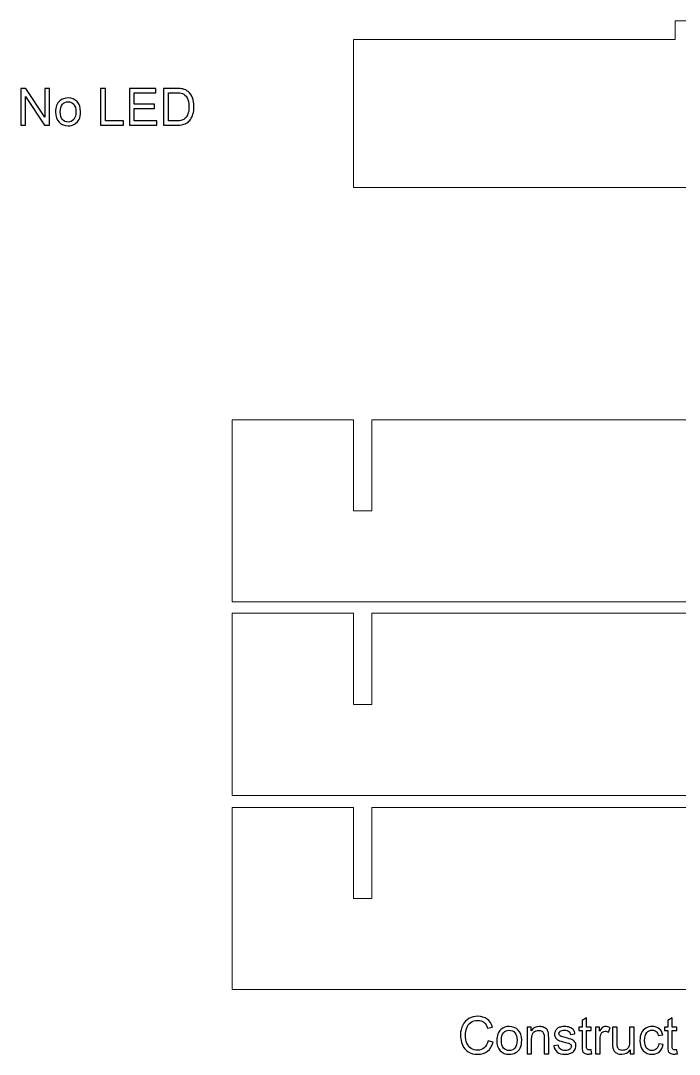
# Model space of a CAD drawing. Header units: centimetres. Extents: x -35.9 to 8.1, y -18.2 to 39.6.
# Drawn here: x -34.99 to -24.14, y -18.03 to -1 of the extents above; entities that cross this region are included whole.
import ezdxf

# ---------------------------------------------------------------- set-up
doc = ezdxf.new("R2010")
doc.units = ezdxf.units.CM
doc.header["$MEASUREMENT"] = 0
doc.layers.add('Layer 1', color=7, linetype='Continuous')

msp = doc.modelspace()

# ---------------------------------------------------------------- linework, layer by layer
at = {"layer": 'Layer 1', "lineweight": 20}
for points, knots in [([(6.09367, -1.30919), (6.09367, -1.30919), (6.09367, -3.74634), (6.09367, -3.74634), (6.09367, -3.74634), (3.99367, -3.74634), (1.89368, -3.74634), (-0.20632, -3.74634), (-0.20632, -3.74634), (-0.20632, -3.74634), (-0.20632, -4.14634), (-0.20632, -4.14634), (-0.20632, -4.14634), (-0.20632, -4.14634), (-3.20632, -4.14634), (-3.20632, -4.14634), (-3.20632, -4.14634), (-3.20632, -4.14634), (-3.20632, -3.74634), (-3.20632, -3.74634), (-3.20632, -3.74634), (-5.53965, -3.74634), (-7.87298, -3.74634), (-10.20631, -3.74634), (-10.20631, -3.74634), (-10.20631, -3.74634), (-10.20631, -4.14634), (-10.20631, -4.14634), (-10.20631, -4.14634), (-10.20631, -4.14634), (-13.20632, -4.14634), (-13.20632, -4.14634), (-13.20632, -4.14634), (-13.20632, -4.14634), (-13.20632, -3.74634), (-13.20632, -3.74634), (-13.20632, -3.74634), (-15.53965, -3.74634), (-17.87299, -3.74634), (-20.20632, -3.74634), (-20.20632, -3.74634), (-20.20632, -3.74634), (-20.20632, -4.14634), (-20.20632, -4.14634), (-20.20632, -4.14634), (-20.20632, -4.14634), (-23.20632, -4.14634), (-23.20632, -4.14634), (-23.20632, -4.14634), (-23.20632, -4.14634), (-23.20632, -3.74634), (-23.20632, -3.74634), (-23.20632, -3.74634), (-25.30632, -3.74634), (-27.40633, -3.74634), (-29.50633, -3.74634), (-29.50633, -3.74634), (-29.50633, -3.74634), (-29.50633, -1.30919), (-29.50633, -1.30919), (-29.50633, -1.30919), (-29.50633, -1.30919), (-24.20633, -1.30919), (-24.20633, -1.30919), (-24.20633, -1.30919), (-24.20633, -1.10214), (-24.20633, -1.20567), (-24.20633, -0.99862), (-24.20633, -0.99862), (-24.20633, -0.99862), (-19.20634, -0.99862), (-19.20634, -0.99862), (-19.20634, -0.99862), (-19.20634, -1.20567), (-19.20634, -1.10217), (-19.20634, -1.30919), (-19.20634, -1.30919), (-19.20634, -1.30919), (-14.20633, -1.30919), (-14.20633, -1.30919), (-14.20633, -1.30919), (-14.20633, -1.10214), (-14.20633, -1.20567), (-14.20633, -0.99862), (-14.20633, -0.99862), (-14.20633, -0.99862), (-9.20633, -0.99862), (-9.20633, -0.99862), (-9.20633, -0.99862), (-9.20633, -0.99862), (-9.20634, -1.30919), (-9.20634, -1.30919), (-9.20634, -1.30919), (-9.20634, -1.30919), (-4.20636, -1.30919), (-4.20636, -1.30919), (-4.20636, -1.30919), (-4.20636, -1.20567), (-4.20636, -1.10215), (-4.20635, -0.99862), (-4.20635, -0.99862), (-4.20635, -0.99862), (0.79366, -0.99862), (0.79366, -0.99862), (0.79366, -0.99862), (0.79366, -0.99862), (0.79366, -1.30919), (0.79366, -1.30919), (0.79366, -1.30919), (0.79366, -1.30919), (6.09367, -1.30919), (6.09367, -1.30919)], [0, 0, 0, 0, 0.03448276, 0.03448276, 0.03448276, 0.03448276, 0.06896552, 0.06896552, 0.06896552, 0.06896552, 0.10344828, 0.10344828, 0.10344828, 0.10344828, 0.13793103, 0.13793103, 0.13793103, 0.13793103, 0.17241379, 0.17241379, 0.17241379, 0.17241379, 0.20689655, 0.20689655, 0.20689655, 0.20689655, 0.24137931, 0.24137931, 0.24137931, 0.24137931, 0.27586207, 0.27586207, 0.27586207, 0.27586207, 0.31034483, 0.31034483, 0.31034483, 0.31034483, 0.34482759, 0.34482759, 0.34482759, 0.34482759, 0.37931034, 0.37931034, 0.37931034, 0.37931034, 0.4137931, 0.4137931, 0.4137931, 0.4137931, 0.44827586, 0.44827586, 0.44827586, 0.44827586, 0.48275862, 0.48275862, 0.48275862, 0.48275862, 0.51724138, 0.51724138, 0.51724138, 0.51724138, 0.55172414, 0.55172414, 0.55172414, 0.55172414, 0.5862069, 0.5862069, 0.5862069, 0.5862069, 0.62068966, 0.62068966, 0.62068966, 0.62068966, 0.65517241, 0.65517241, 0.65517241, 0.65517241, 0.68965517, 0.68965517, 0.68965517, 0.68965517, 0.72413793, 0.72413793, 0.72413793, 0.72413793, 0.75862069, 0.75862069, 0.75862069, 0.75862069, 0.79310345, 0.79310345, 0.79310345, 0.79310345, 0.82758621, 0.82758621, 0.82758621, 0.82758621, 0.86206897, 0.86206897, 0.86206897, 0.86206897, 0.89655172, 0.89655172, 0.89655172, 0.89655172, 0.93103448, 0.93103448, 0.93103448, 0.93103448, 1, 1, 1, 1]), ([(-31.50633, -7.57489), (-31.50633, -7.57489), (-29.50633, -7.57489), (-29.50633, -7.57489), (-29.50633, -7.57489), (-29.50633, -7.57489), (-29.50633, -9.0749), (-29.50633, -9.0749), (-29.50633, -9.0749), (-29.50633, -9.0749), (-29.20633, -9.0749), (-29.20633, -9.0749), (-29.20633, -9.0749), (-29.20633, -9.0749), (-29.20633, -7.57489), (-29.20633, -7.57489), (-29.20633, -7.57489), (-29.20633, -7.57489), (5.79367, -7.57489), (5.79367, -7.57489), (5.79367, -7.57489), (5.79367, -7.57489), (5.79367, -9.0749), (5.79367, -9.0749), (5.79367, -9.0749), (5.79367, -9.0749), (6.09367, -9.0749), (6.09367, -9.0749), (6.09367, -9.0749), (6.09367, -9.0749), (6.09367, -7.57489), (6.09367, -7.57489), (6.09367, -7.57489), (6.09367, -7.57489), (8.09367, -7.57489), (8.09367, -7.57489), (8.09367, -7.57489), (8.09367, -7.57489), (8.09367, -10.57489), (8.09367, -10.57489), (8.09367, -10.57489), (8.09367, -10.57489), (-11.55633, -10.57489), (-11.55633, -10.57489), (-11.55633, -10.57489), (-11.55633, -10.57489), (-11.55633, -9.07489), (-11.55633, -9.07489), (-11.55633, -9.07489), (-11.55633, -9.07489), (-11.85633, -9.07489), (-11.85633, -9.07489), (-11.85633, -9.07489), (-11.85633, -9.07489), (-11.85633, -10.57489), (-11.85633, -10.57489), (-11.85633, -10.57489), (-11.85633, -10.57489), (-31.50633, -10.57489), (-31.50633, -10.57489), (-31.50633, -10.57489), (-31.50633, -10.57489), (-31.50633, -7.57489), (-31.50633, -7.57489)], [0, 0, 0, 0, 0.05882353, 0.05882353, 0.05882353, 0.05882353, 0.11764706, 0.11764706, 0.11764706, 0.11764706, 0.17647059, 0.17647059, 0.17647059, 0.17647059, 0.23529412, 0.23529412, 0.23529412, 0.23529412, 0.29411765, 0.29411765, 0.29411765, 0.29411765, 0.35294118, 0.35294118, 0.35294118, 0.35294118, 0.41176471, 0.41176471, 0.41176471, 0.41176471, 0.47058824, 0.47058824, 0.47058824, 0.47058824, 0.52941176, 0.52941176, 0.52941176, 0.52941176, 0.58823529, 0.58823529, 0.58823529, 0.58823529, 0.64705882, 0.64705882, 0.64705882, 0.64705882, 0.70588235, 0.70588235, 0.70588235, 0.70588235, 0.76470588, 0.76470588, 0.76470588, 0.76470588, 0.82352941, 0.82352941, 0.82352941, 0.82352941, 0.88235294, 0.88235294, 0.88235294, 0.88235294, 1, 1, 1, 1]), ([(-31.50633, -10.76488), (-31.50633, -10.76488), (-29.50633, -10.76488), (-29.50633, -10.76488), (-29.50633, -10.76488), (-29.50633, -10.76488), (-29.50633, -12.26489), (-29.50633, -12.26489), (-29.50633, -12.26489), (-29.50633, -12.26489), (-29.20633, -12.26489), (-29.20633, -12.26489), (-29.20633, -12.26489), (-29.20633, -12.26489), (-29.20633, -10.76488), (-29.20633, -10.76488), (-29.20633, -10.76488), (-29.20633, -10.76488), (5.79367, -10.76488), (5.79367, -10.76488), (5.79367, -10.76488), (5.79367, -10.76488), (5.79367, -12.26489), (5.79367, -12.26489), (5.79367, -12.26489), (5.79367, -12.26489), (6.09367, -12.26489), (6.09367, -12.26489), (6.09367, -12.26489), (6.09367, -12.26489), (6.09367, -10.76488), (6.09367, -10.76488), (6.09367, -10.76488), (6.09367, -10.76488), (8.09367, -10.76488), (8.09367, -10.76488), (8.09367, -10.76488), (8.09367, -10.76488), (8.09367, -13.76488), (8.09367, -13.76488), (8.09367, -13.76488), (8.09367, -13.76488), (-11.55633, -13.76488), (-11.55633, -13.76488), (-11.55633, -13.76488), (-11.55633, -13.76488), (-11.55633, -12.26488), (-11.55633, -12.26488), (-11.55633, -12.26488), (-11.55633, -12.26488), (-11.85633, -12.26488), (-11.85633, -12.26488), (-11.85633, -12.26488), (-11.85633, -12.26488), (-11.85633, -13.76488), (-11.85633, -13.76488), (-11.85633, -13.76488), (-11.85633, -13.76488), (-31.50633, -13.76488), (-31.50633, -13.76488), (-31.50633, -13.76488), (-31.50633, -13.76488), (-31.50633, -10.76488), (-31.50633, -10.76488)], [0, 0, 0, 0, 0.05882353, 0.05882353, 0.05882353, 0.05882353, 0.11764706, 0.11764706, 0.11764706, 0.11764706, 0.17647059, 0.17647059, 0.17647059, 0.17647059, 0.23529412, 0.23529412, 0.23529412, 0.23529412, 0.29411765, 0.29411765, 0.29411765, 0.29411765, 0.35294118, 0.35294118, 0.35294118, 0.35294118, 0.41176471, 0.41176471, 0.41176471, 0.41176471, 0.47058824, 0.47058824, 0.47058824, 0.47058824, 0.52941176, 0.52941176, 0.52941176, 0.52941176, 0.58823529, 0.58823529, 0.58823529, 0.58823529, 0.64705882, 0.64705882, 0.64705882, 0.64705882, 0.70588235, 0.70588235, 0.70588235, 0.70588235, 0.76470588, 0.76470588, 0.76470588, 0.76470588, 0.82352941, 0.82352941, 0.82352941, 0.82352941, 0.88235294, 0.88235294, 0.88235294, 0.88235294, 1, 1, 1, 1]), ([(-31.50633, -13.96634), (-31.50633, -13.96634), (-29.50633, -13.96634), (-29.50633, -13.96634), (-29.50633, -13.96634), (-29.50633, -13.96634), (-29.50633, -15.46635), (-29.50633, -15.46635), (-29.50633, -15.46635), (-29.50633, -15.46635), (-29.20633, -15.46635), (-29.20633, -15.46635), (-29.20633, -15.46635), (-29.20633, -15.46635), (-29.20633, -13.96634), (-29.20633, -13.96634), (-29.20633, -13.96634), (-29.20633, -13.96634), (5.79367, -13.96634), (5.79367, -13.96634), (5.79367, -13.96634), (5.79367, -13.96634), (5.79367, -15.46635), (5.79367, -15.46635), (5.79367, -15.46635), (5.79367, -15.46635), (6.09367, -15.46635), (6.09367, -15.46635), (6.09367, -15.46635), (6.09367, -15.46635), (6.09367, -13.96634), (6.09367, -13.96634), (6.09367, -13.96634), (6.09367, -13.96634), (8.09367, -13.96634), (8.09367, -13.96634), (8.09367, -13.96634), (8.09367, -13.96634), (8.09367, -16.96634), (8.09367, -16.96634), (8.09367, -16.96634), (8.09367, -16.96634), (-11.55633, -16.96634), (-11.55633, -16.96634), (-11.55633, -16.96634), (-11.55633, -16.96634), (-11.55633, -15.46634), (-11.55633, -15.46634), (-11.55633, -15.46634), (-11.55633, -15.46634), (-11.85633, -15.46634), (-11.85633, -15.46634), (-11.85633, -15.46634), (-11.85633, -15.46634), (-11.85633, -16.96634), (-11.85633, -16.96634), (-11.85633, -16.96634), (-11.85633, -16.96634), (-31.50633, -16.96634), (-31.50633, -16.96634), (-31.50633, -16.96634), (-31.50633, -16.96634), (-31.50633, -13.96634), (-31.50633, -13.96634)], [0, 0, 0, 0, 0.05882353, 0.05882353, 0.05882353, 0.05882353, 0.11764706, 0.11764706, 0.11764706, 0.11764706, 0.17647059, 0.17647059, 0.17647059, 0.17647059, 0.23529412, 0.23529412, 0.23529412, 0.23529412, 0.29411765, 0.29411765, 0.29411765, 0.29411765, 0.35294118, 0.35294118, 0.35294118, 0.35294118, 0.41176471, 0.41176471, 0.41176471, 0.41176471, 0.47058824, 0.47058824, 0.47058824, 0.47058824, 0.52941176, 0.52941176, 0.52941176, 0.52941176, 0.58823529, 0.58823529, 0.58823529, 0.58823529, 0.64705882, 0.64705882, 0.64705882, 0.64705882, 0.70588235, 0.70588235, 0.70588235, 0.70588235, 0.76470588, 0.76470588, 0.76470588, 0.76470588, 0.82352941, 0.82352941, 0.82352941, 0.82352941, 0.88235294, 0.88235294, 0.88235294, 0.88235294, 1, 1, 1, 1])]:
    msp.add_open_spline(points, degree=3, knots=knots, dxfattribs=at)
at = {"layer": 'Layer 1', "color": 105}
for points, knots in [([(-34.9921, -2.72152), (-34.9921, -2.72152), (-34.9921, -2.1153), (-34.9921, -2.1153), (-34.9921, -2.1153), (-34.9921, -2.1153), (-34.90969, -2.1153), (-34.90969, -2.1153), (-34.90969, -2.1153), (-34.90969, -2.1153), (-34.59163, -2.59113), (-34.59163, -2.59113), (-34.59163, -2.59113), (-34.59163, -2.59113), (-34.59163, -2.1153), (-34.59163, -2.1153), (-34.59163, -2.1153), (-34.59163, -2.1153), (-34.51458, -2.1153), (-34.51458, -2.1153), (-34.51458, -2.1153), (-34.51458, -2.1153), (-34.51458, -2.72152), (-34.51458, -2.72152), (-34.51458, -2.72152), (-34.51458, -2.72152), (-34.59699, -2.72152), (-34.59699, -2.72152), (-34.59699, -2.72152), (-34.59699, -2.72152), (-34.91506, -2.24569), (-34.91506, -2.24569), (-34.91506, -2.24569), (-34.91506, -2.24569), (-34.91506, -2.72152), (-34.91506, -2.72152), (-34.91506, -2.72152), (-34.91506, -2.72152), (-34.9921, -2.72152), (-34.9921, -2.72152)], [0, 0, 0, 0, 0.09090909, 0.09090909, 0.09090909, 0.09090909, 0.18181818, 0.18181818, 0.18181818, 0.18181818, 0.27272727, 0.27272727, 0.27272727, 0.27272727, 0.36363636, 0.36363636, 0.36363636, 0.36363636, 0.45454545, 0.45454545, 0.45454545, 0.45454545, 0.54545455, 0.54545455, 0.54545455, 0.54545455, 0.63636364, 0.63636364, 0.63636364, 0.63636364, 0.72727273, 0.72727273, 0.72727273, 0.72727273, 0.81818182, 0.81818182, 0.81818182, 0.81818182, 1, 1, 1, 1]), ([(-33.67708, -2.72152), (-33.67708, -2.72152), (-33.67708, -2.1153), (-33.67708, -2.1153), (-33.67708, -2.1153), (-33.67708, -2.1153), (-33.59665, -2.1153), (-33.59665, -2.1153), (-33.59665, -2.1153), (-33.59665, -2.1153), (-33.59665, -2.6504), (-33.59665, -2.6504), (-33.59665, -2.6504), (-33.59665, -2.6504), (-33.29862, -2.6504), (-33.29862, -2.6504), (-33.29862, -2.6504), (-33.29862, -2.6504), (-33.29862, -2.72152), (-33.29862, -2.72152), (-33.29862, -2.72152), (-33.29862, -2.72152), (-33.67708, -2.72152), (-33.67708, -2.72152)], [0, 0, 0, 0, 0.14285714, 0.14285714, 0.14285714, 0.14285714, 0.28571429, 0.28571429, 0.28571429, 0.28571429, 0.42857143, 0.42857143, 0.42857143, 0.42857143, 0.57142857, 0.57142857, 0.57142857, 0.57142857, 0.71428571, 0.71428571, 0.71428571, 0.71428571, 1, 1, 1, 1]), ([(-33.20111, -2.72152), (-33.20111, -2.72152), (-33.20111, -2.1153), (-33.20111, -2.1153), (-33.20111, -2.1153), (-33.20111, -2.1153), (-32.76338, -2.1153), (-32.76338, -2.1153), (-32.76338, -2.1153), (-32.76338, -2.1153), (-32.76338, -2.18642), (-32.76338, -2.18642), (-32.76338, -2.18642), (-32.76338, -2.18642), (-33.12068, -2.18642), (-33.12068, -2.18642), (-33.12068, -2.18642), (-33.12068, -2.18642), (-33.12068, -2.37269), (-33.12068, -2.37269), (-33.12068, -2.37269), (-33.12068, -2.37269), (-32.78624, -2.37269), (-32.78624, -2.37269), (-32.78624, -2.37269), (-32.78624, -2.37269), (-32.78624, -2.44381), (-32.78624, -2.44381), (-32.78624, -2.44381), (-32.78624, -2.44381), (-33.12068, -2.44381), (-33.12068, -2.44381), (-33.12068, -2.44381), (-33.12068, -2.44381), (-33.12068, -2.6504), (-33.12068, -2.6504), (-33.12068, -2.6504), (-33.12068, -2.6504), (-32.74899, -2.6504), (-32.74899, -2.6504), (-32.74899, -2.6504), (-32.74899, -2.6504), (-32.74899, -2.72152), (-32.74899, -2.72152), (-32.74899, -2.72152), (-32.74899, -2.72152), (-33.20111, -2.72152), (-33.20111, -2.72152)], [0, 0, 0, 0, 0.07692308, 0.07692308, 0.07692308, 0.07692308, 0.15384615, 0.15384615, 0.15384615, 0.15384615, 0.23076923, 0.23076923, 0.23076923, 0.23076923, 0.30769231, 0.30769231, 0.30769231, 0.30769231, 0.38461538, 0.38461538, 0.38461538, 0.38461538, 0.46153846, 0.46153846, 0.46153846, 0.46153846, 0.53846154, 0.53846154, 0.53846154, 0.53846154, 0.61538462, 0.61538462, 0.61538462, 0.61538462, 0.69230769, 0.69230769, 0.69230769, 0.69230769, 0.76923077, 0.76923077, 0.76923077, 0.76923077, 0.84615385, 0.84615385, 0.84615385, 0.84615385, 1, 1, 1, 1]), ([(-32.63808, -2.72152), (-32.63808, -2.72152), (-32.63808, -2.1153), (-32.63808, -2.1153), (-32.63808, -2.1153), (-32.63808, -2.1153), (-32.42923, -2.1153), (-32.42923, -2.1153), (-32.42923, -2.1153), (-32.3821, -2.1153), (-32.34612, -2.11813), (-32.32128, -2.12391), (-32.32128, -2.12391), (-32.28657, -2.13196), (-32.25693, -2.14649), (-32.23238, -2.16737), (-32.23238, -2.16737), (-32.20035, -2.19447), (-32.1765, -2.2289), (-32.1607, -2.27095), (-32.1607, -2.27095), (-32.14475, -2.313), (-32.13685, -2.36112), (-32.13685, -2.41517), (-32.13685, -2.41517), (-32.13685, -2.46117), (-32.14221, -2.50195), (-32.15293, -2.53751), (-32.15293, -2.53751), (-32.16366, -2.57307), (-32.17749, -2.60256), (-32.19428, -2.62585), (-32.19428, -2.62585), (-32.21121, -2.64913), (-32.22956, -2.66747), (-32.2496, -2.68074), (-32.2496, -2.68074), (-32.26949, -2.69414), (-32.29362, -2.7043), (-32.32185, -2.71122), (-32.32185, -2.71122), (-32.35021, -2.71813), (-32.38266, -2.72152), (-32.41935, -2.72152), (-32.41935, -2.72152), (-32.41935, -2.72152), (-32.63808, -2.72152), (-32.63808, -2.72152)], [0, 0, 0, 0, 0.07692308, 0.07692308, 0.07692308, 0.07692308, 0.15384615, 0.15384615, 0.15384615, 0.15384615, 0.23076923, 0.23076923, 0.23076923, 0.23076923, 0.30769231, 0.30769231, 0.30769231, 0.30769231, 0.38461538, 0.38461538, 0.38461538, 0.38461538, 0.46153846, 0.46153846, 0.46153846, 0.46153846, 0.53846154, 0.53846154, 0.53846154, 0.53846154, 0.61538462, 0.61538462, 0.61538462, 0.61538462, 0.69230769, 0.69230769, 0.69230769, 0.69230769, 0.76923077, 0.76923077, 0.76923077, 0.76923077, 0.84615385, 0.84615385, 0.84615385, 0.84615385, 1, 1, 1, 1]), ([(-32.55764, -2.6504), (-32.55764, -2.6504), (-32.42838, -2.6504), (-32.42838, -2.6504), (-32.42838, -2.6504), (-32.38845, -2.6504), (-32.35712, -2.64673), (-32.3344, -2.63925), (-32.3344, -2.63925), (-32.31169, -2.63177), (-32.29362, -2.62133), (-32.28008, -2.60778), (-32.28008, -2.60778), (-32.26117, -2.58873), (-32.24635, -2.56305), (-32.23577, -2.53088), (-32.23577, -2.53088), (-32.22518, -2.4987), (-32.21982, -2.45976), (-32.21982, -2.4139), (-32.21982, -2.4139), (-32.21982, -2.3504), (-32.23026, -2.30157), (-32.25101, -2.26742), (-32.25101, -2.26742), (-32.27175, -2.23327), (-32.29701, -2.21041), (-32.32678, -2.19884), (-32.32678, -2.19884), (-32.34823, -2.19052), (-32.38281, -2.18642), (-32.4305, -2.18642), (-32.4305, -2.18642), (-32.4305, -2.18642), (-32.55764, -2.18642), (-32.55764, -2.18642), (-32.55764, -2.18642), (-32.55764, -2.18642), (-32.55764, -2.6504), (-32.55764, -2.6504)], [0, 0, 0, 0, 0.09090909, 0.09090909, 0.09090909, 0.09090909, 0.18181818, 0.18181818, 0.18181818, 0.18181818, 0.27272727, 0.27272727, 0.27272727, 0.27272727, 0.36363636, 0.36363636, 0.36363636, 0.36363636, 0.45454545, 0.45454545, 0.45454545, 0.45454545, 0.54545455, 0.54545455, 0.54545455, 0.54545455, 0.63636364, 0.63636364, 0.63636364, 0.63636364, 0.72727273, 0.72727273, 0.72727273, 0.72727273, 0.81818182, 0.81818182, 0.81818182, 0.81818182, 1, 1, 1, 1]), ([(-34.41707, -2.50181), (-34.41707, -2.42067), (-34.39449, -2.36056), (-34.3492, -2.32147), (-34.3492, -2.32147), (-34.31152, -2.28901), (-34.26537, -2.27278), (-34.21105, -2.27278), (-34.21105, -2.27278), (-34.15079, -2.27278), (-34.1014, -2.29254), (-34.06302, -2.33205), (-34.06302, -2.33205), (-34.02478, -2.37142), (-34.00559, -2.42603), (-34.00559, -2.4956), (-34.00559, -2.4956), (-34.00559, -2.55204), (-34.01405, -2.59635), (-34.03099, -2.62867), (-34.03099, -2.62867), (-34.04792, -2.66098), (-34.07262, -2.6861), (-34.10507, -2.70402), (-34.10507, -2.70402), (-34.13739, -2.72194), (-34.17281, -2.73083), (-34.21105, -2.73083), (-34.21105, -2.73083), (-34.27257, -2.73083), (-34.32224, -2.71122), (-34.3602, -2.67185), (-34.3602, -2.67185), (-34.39816, -2.63248), (-34.41707, -2.57575), (-34.41707, -2.50181)], [0, 0, 0, 0, 0.1, 0.1, 0.1, 0.1, 0.2, 0.2, 0.2, 0.2, 0.3, 0.3, 0.3, 0.3, 0.4, 0.4, 0.4, 0.4, 0.5, 0.5, 0.5, 0.5, 0.6, 0.6, 0.6, 0.6, 0.7, 0.7, 0.7, 0.7, 0.8, 0.8, 0.8, 0.8, 1, 1, 1, 1]), ([(-34.34087, -2.50195), (-34.34087, -2.55811), (-34.32859, -2.60016), (-34.30404, -2.62796), (-34.30404, -2.62796), (-34.27934, -2.6559), (-34.24844, -2.66987), (-34.21105, -2.66987), (-34.21105, -2.66987), (-34.17408, -2.66987), (-34.14331, -2.6559), (-34.11862, -2.62782), (-34.11862, -2.62782), (-34.09407, -2.59974), (-34.08179, -2.55698), (-34.08179, -2.49955), (-34.08179, -2.49955), (-34.08179, -2.44536), (-34.09421, -2.4043), (-34.1189, -2.3765), (-34.1189, -2.3765), (-34.1436, -2.34856), (-34.17436, -2.33459), (-34.21105, -2.33459), (-34.21105, -2.33459), (-34.24844, -2.33459), (-34.27934, -2.34842), (-34.30404, -2.37622), (-34.30404, -2.37622), (-34.32859, -2.40402), (-34.34087, -2.44593), (-34.34087, -2.50195)], [0, 0, 0, 0, 0.11111111, 0.11111111, 0.11111111, 0.11111111, 0.22222222, 0.22222222, 0.22222222, 0.22222222, 0.33333333, 0.33333333, 0.33333333, 0.33333333, 0.44444444, 0.44444444, 0.44444444, 0.44444444, 0.55555556, 0.55555556, 0.55555556, 0.55555556, 0.66666667, 0.66666667, 0.66666667, 0.66666667, 0.77777778, 0.77777778, 0.77777778, 0.77777778, 1, 1, 1, 1]), ([(-27.28998, -17.80941), (-27.28998, -17.80941), (-27.20955, -17.82973), (-27.20955, -17.82973), (-27.20955, -17.82973), (-27.22634, -17.89563), (-27.25654, -17.94573), (-27.30014, -17.9803), (-27.30014, -17.9803), (-27.34375, -18.01487), (-27.39709, -18.03223), (-27.46017, -18.03223), (-27.46017, -18.03223), (-27.52536, -18.03223), (-27.57842, -18.01897), (-27.61934, -17.9923), (-27.61934, -17.9923), (-27.66026, -17.96577), (-27.69131, -17.92724), (-27.71261, -17.87687), (-27.71261, -17.87687), (-27.73392, -17.82635), (-27.74465, -17.7723), (-27.74465, -17.71445), (-27.74465, -17.71445), (-27.74465, -17.65137), (-27.73265, -17.59634), (-27.70852, -17.54935), (-27.70852, -17.54935), (-27.68439, -17.50236), (-27.6501, -17.46665), (-27.60565, -17.44224), (-27.60565, -17.44224), (-27.5612, -17.41783), (-27.51224, -17.40569), (-27.4589, -17.40569), (-27.4589, -17.40569), (-27.39822, -17.40569), (-27.34728, -17.42108), (-27.30607, -17.45198), (-27.30607, -17.45198), (-27.26473, -17.48288), (-27.23594, -17.5262), (-27.21971, -17.58208), (-27.21971, -17.58208), (-27.21971, -17.58208), (-27.29845, -17.60071), (-27.29845, -17.60071), (-27.29845, -17.60071), (-27.31242, -17.55668), (-27.33288, -17.52451), (-27.35955, -17.50447), (-27.35955, -17.50447), (-27.38622, -17.48429), (-27.41981, -17.47427), (-27.46031, -17.47427), (-27.46031, -17.47427), (-27.50673, -17.47427), (-27.54568, -17.48542), (-27.57686, -17.50772), (-27.57686, -17.50772), (-27.60805, -17.53001), (-27.63006, -17.56007), (-27.64262, -17.59761), (-27.64262, -17.59761), (-27.65532, -17.63528), (-27.66167, -17.67409), (-27.66167, -17.71402), (-27.66167, -17.71402), (-27.66167, -17.76553), (-27.65419, -17.81054), (-27.63924, -17.84893), (-27.63924, -17.84893), (-27.62428, -17.88745), (-27.60099, -17.9161), (-27.56939, -17.93515), (-27.56939, -17.93515), (-27.53778, -17.9542), (-27.50363, -17.96365), (-27.4668, -17.96365), (-27.4668, -17.96365), (-27.42192, -17.96365), (-27.38411, -17.95067), (-27.35306, -17.92484), (-27.35306, -17.92484), (-27.32202, -17.89888), (-27.30099, -17.8605), (-27.28998, -17.80941)], [0, 0, 0, 0, 0.04347826, 0.04347826, 0.04347826, 0.04347826, 0.08695652, 0.08695652, 0.08695652, 0.08695652, 0.13043478, 0.13043478, 0.13043478, 0.13043478, 0.17391304, 0.17391304, 0.17391304, 0.17391304, 0.2173913, 0.2173913, 0.2173913, 0.2173913, 0.26086957, 0.26086957, 0.26086957, 0.26086957, 0.30434783, 0.30434783, 0.30434783, 0.30434783, 0.34782609, 0.34782609, 0.34782609, 0.34782609, 0.39130435, 0.39130435, 0.39130435, 0.39130435, 0.43478261, 0.43478261, 0.43478261, 0.43478261, 0.47826087, 0.47826087, 0.47826087, 0.47826087, 0.52173913, 0.52173913, 0.52173913, 0.52173913, 0.56521739, 0.56521739, 0.56521739, 0.56521739, 0.60869565, 0.60869565, 0.60869565, 0.60869565, 0.65217391, 0.65217391, 0.65217391, 0.65217391, 0.69565217, 0.69565217, 0.69565217, 0.69565217, 0.73913043, 0.73913043, 0.73913043, 0.73913043, 0.7826087, 0.7826087, 0.7826087, 0.7826087, 0.82608696, 0.82608696, 0.82608696, 0.82608696, 0.86956522, 0.86956522, 0.86956522, 0.86956522, 0.91304348, 0.91304348, 0.91304348, 0.91304348, 1, 1, 1, 1]), ([(-25.59283, -17.95561), (-25.59283, -17.95561), (-25.58267, -18.02136), (-25.58267, -18.02136), (-25.58267, -18.02136), (-25.60355, -18.02574), (-25.62232, -18.028), (-25.63869, -18.028), (-25.63869, -18.028), (-25.66564, -18.028), (-25.68652, -18.02376), (-25.70148, -18.01516), (-25.70148, -18.01516), (-25.7163, -18.00655), (-25.72674, -17.9954), (-25.73281, -17.98143), (-25.73281, -17.98143), (-25.73888, -17.96746), (-25.74184, -17.93811), (-25.74184, -17.89338), (-25.74184, -17.89338), (-25.74184, -17.89338), (-25.74184, -17.64022), (-25.74184, -17.64022), (-25.74184, -17.64022), (-25.74184, -17.64022), (-25.79687, -17.64022), (-25.79687, -17.64022), (-25.79687, -17.64022), (-25.79687, -17.64022), (-25.79687, -17.58265), (-25.79687, -17.58265), (-25.79687, -17.58265), (-25.79687, -17.58265), (-25.74184, -17.58265), (-25.74184, -17.58265), (-25.74184, -17.58265), (-25.74184, -17.58265), (-25.74184, -17.47399), (-25.74184, -17.47399), (-25.74184, -17.47399), (-25.74184, -17.47399), (-25.66733, -17.42926), (-25.66733, -17.42926), (-25.66733, -17.42926), (-25.66733, -17.42926), (-25.66733, -17.58265), (-25.66733, -17.58265), (-25.66733, -17.58265), (-25.66733, -17.58265), (-25.59283, -17.58265), (-25.59283, -17.58265), (-25.59283, -17.58265), (-25.59283, -17.58265), (-25.59283, -17.64022), (-25.59283, -17.64022), (-25.59283, -17.64022), (-25.59283, -17.64022), (-25.66733, -17.64022), (-25.66733, -17.64022), (-25.66733, -17.64022), (-25.66733, -17.64022), (-25.66733, -17.89761), (-25.66733, -17.89761), (-25.66733, -17.89761), (-25.66733, -17.91892), (-25.66606, -17.93261), (-25.66338, -17.93867), (-25.66338, -17.93867), (-25.66084, -17.94474), (-25.65661, -17.94954), (-25.65068, -17.95321), (-25.65068, -17.95321), (-25.64475, -17.95674), (-25.63629, -17.95857), (-25.62528, -17.95857), (-25.62528, -17.95857), (-25.6171, -17.95857), (-25.60623, -17.95758), (-25.59283, -17.95561)], [0, 0, 0, 0, 0.04761905, 0.04761905, 0.04761905, 0.04761905, 0.0952381, 0.0952381, 0.0952381, 0.0952381, 0.14285714, 0.14285714, 0.14285714, 0.14285714, 0.19047619, 0.19047619, 0.19047619, 0.19047619, 0.23809524, 0.23809524, 0.23809524, 0.23809524, 0.28571429, 0.28571429, 0.28571429, 0.28571429, 0.33333333, 0.33333333, 0.33333333, 0.33333333, 0.38095238, 0.38095238, 0.38095238, 0.38095238, 0.42857143, 0.42857143, 0.42857143, 0.42857143, 0.47619048, 0.47619048, 0.47619048, 0.47619048, 0.52380952, 0.52380952, 0.52380952, 0.52380952, 0.57142857, 0.57142857, 0.57142857, 0.57142857, 0.61904762, 0.61904762, 0.61904762, 0.61904762, 0.66666667, 0.66666667, 0.66666667, 0.66666667, 0.71428571, 0.71428571, 0.71428571, 0.71428571, 0.76190476, 0.76190476, 0.76190476, 0.76190476, 0.80952381, 0.80952381, 0.80952381, 0.80952381, 0.85714286, 0.85714286, 0.85714286, 0.85714286, 0.9047619, 0.9047619, 0.9047619, 0.9047619, 1, 1, 1, 1]), ([(-24.18143, -17.95561), (-24.18143, -17.95561), (-24.17127, -18.02136), (-24.17127, -18.02136), (-24.17127, -18.02136), (-24.19215, -18.02574), (-24.21092, -18.028), (-24.22729, -18.028), (-24.22729, -18.028), (-24.25424, -18.028), (-24.27512, -18.02376), (-24.29008, -18.01516), (-24.29008, -18.01516), (-24.3049, -18.00655), (-24.31534, -17.9954), (-24.32141, -17.98143), (-24.32141, -17.98143), (-24.32748, -17.96746), (-24.33044, -17.93811), (-24.33044, -17.89338), (-24.33044, -17.89338), (-24.33044, -17.89338), (-24.33044, -17.64022), (-24.33044, -17.64022), (-24.33044, -17.64022), (-24.33044, -17.64022), (-24.38547, -17.64022), (-24.38547, -17.64022), (-24.38547, -17.64022), (-24.38547, -17.64022), (-24.38547, -17.58265), (-24.38547, -17.58265), (-24.38547, -17.58265), (-24.38547, -17.58265), (-24.33044, -17.58265), (-24.33044, -17.58265), (-24.33044, -17.58265), (-24.33044, -17.58265), (-24.33044, -17.47399), (-24.33044, -17.47399), (-24.33044, -17.47399), (-24.33044, -17.47399), (-24.25593, -17.42926), (-24.25593, -17.42926), (-24.25593, -17.42926), (-24.25593, -17.42926), (-24.25593, -17.58265), (-24.25593, -17.58265), (-24.25593, -17.58265), (-24.25593, -17.58265), (-24.18143, -17.58265), (-24.18143, -17.58265), (-24.18143, -17.58265), (-24.18143, -17.58265), (-24.18143, -17.64022), (-24.18143, -17.64022), (-24.18143, -17.64022), (-24.18143, -17.64022), (-24.25593, -17.64022), (-24.25593, -17.64022), (-24.25593, -17.64022), (-24.25593, -17.64022), (-24.25593, -17.89761), (-24.25593, -17.89761), (-24.25593, -17.89761), (-24.25593, -17.91892), (-24.25466, -17.93261), (-24.25198, -17.93867), (-24.25198, -17.93867), (-24.24944, -17.94474), (-24.24521, -17.94954), (-24.23928, -17.95321), (-24.23928, -17.95321), (-24.23335, -17.95674), (-24.22489, -17.95857), (-24.21388, -17.95857), (-24.21388, -17.95857), (-24.2057, -17.95857), (-24.19483, -17.95758), (-24.18143, -17.95561)], [0, 0, 0, 0, 0.04761905, 0.04761905, 0.04761905, 0.04761905, 0.0952381, 0.0952381, 0.0952381, 0.0952381, 0.14285714, 0.14285714, 0.14285714, 0.14285714, 0.19047619, 0.19047619, 0.19047619, 0.19047619, 0.23809524, 0.23809524, 0.23809524, 0.23809524, 0.28571429, 0.28571429, 0.28571429, 0.28571429, 0.33333333, 0.33333333, 0.33333333, 0.33333333, 0.38095238, 0.38095238, 0.38095238, 0.38095238, 0.42857143, 0.42857143, 0.42857143, 0.42857143, 0.47619048, 0.47619048, 0.47619048, 0.47619048, 0.52380952, 0.52380952, 0.52380952, 0.52380952, 0.57142857, 0.57142857, 0.57142857, 0.57142857, 0.61904762, 0.61904762, 0.61904762, 0.61904762, 0.66666667, 0.66666667, 0.66666667, 0.66666667, 0.71428571, 0.71428571, 0.71428571, 0.71428571, 0.76190476, 0.76190476, 0.76190476, 0.76190476, 0.80952381, 0.80952381, 0.80952381, 0.80952381, 0.85714286, 0.85714286, 0.85714286, 0.85714286, 0.9047619, 0.9047619, 0.9047619, 0.9047619, 1, 1, 1, 1]), ([(-27.1476, -17.80236), (-27.1476, -17.72122), (-27.12502, -17.66111), (-27.07973, -17.62202), (-27.07973, -17.62202), (-27.04205, -17.58956), (-26.9959, -17.57333), (-26.94158, -17.57333), (-26.94158, -17.57333), (-26.88132, -17.57333), (-26.83193, -17.59309), (-26.79355, -17.6326), (-26.79355, -17.6326), (-26.75531, -17.67197), (-26.73612, -17.72658), (-26.73612, -17.79615), (-26.73612, -17.79615), (-26.73612, -17.85259), (-26.74458, -17.8969), (-26.76152, -17.92922), (-26.76152, -17.92922), (-26.77845, -17.96153), (-26.80315, -17.98665), (-26.8356, -18.00457), (-26.8356, -18.00457), (-26.86792, -18.02249), (-26.90334, -18.03138), (-26.94158, -18.03138), (-26.94158, -18.03138), (-27.0031, -18.03138), (-27.05277, -18.01177), (-27.09073, -17.9724), (-27.09073, -17.9724), (-27.12869, -17.93303), (-27.1476, -17.8763), (-27.1476, -17.80236)], [0, 0, 0, 0, 0.1, 0.1, 0.1, 0.1, 0.2, 0.2, 0.2, 0.2, 0.3, 0.3, 0.3, 0.3, 0.4, 0.4, 0.4, 0.4, 0.5, 0.5, 0.5, 0.5, 0.6, 0.6, 0.6, 0.6, 0.7, 0.7, 0.7, 0.7, 0.8, 0.8, 0.8, 0.8, 1, 1, 1, 1]), ([(-27.0714, -17.8025), (-27.0714, -17.85866), (-27.05912, -17.90071), (-27.03457, -17.92851), (-27.03457, -17.92851), (-27.00987, -17.95645), (-26.97897, -17.97042), (-26.94158, -17.97042), (-26.94158, -17.97042), (-26.90461, -17.97042), (-26.87384, -17.95645), (-26.84915, -17.92837), (-26.84915, -17.92837), (-26.8246, -17.90029), (-26.81232, -17.85753), (-26.81232, -17.8001), (-26.81232, -17.8001), (-26.81232, -17.74591), (-26.82474, -17.70485), (-26.84943, -17.67705), (-26.84943, -17.67705), (-26.87413, -17.64911), (-26.90489, -17.63514), (-26.94158, -17.63514), (-26.94158, -17.63514), (-26.97897, -17.63514), (-27.00987, -17.64897), (-27.03457, -17.67677), (-27.03457, -17.67677), (-27.05912, -17.70457), (-27.0714, -17.74648), (-27.0714, -17.8025)], [0, 0, 0, 0, 0.11111111, 0.11111111, 0.11111111, 0.11111111, 0.22222222, 0.22222222, 0.22222222, 0.22222222, 0.33333333, 0.33333333, 0.33333333, 0.33333333, 0.44444444, 0.44444444, 0.44444444, 0.44444444, 0.55555556, 0.55555556, 0.55555556, 0.55555556, 0.66666667, 0.66666667, 0.66666667, 0.66666667, 0.77777778, 0.77777778, 0.77777778, 0.77777778, 1, 1, 1, 1]), ([(-26.64877, -18.02207), (-26.64877, -18.02207), (-26.64877, -17.58265), (-26.64877, -17.58265), (-26.64877, -17.58265), (-26.64877, -17.58265), (-26.58188, -17.58265), (-26.58188, -17.58265), (-26.58188, -17.58265), (-26.58188, -17.58265), (-26.58188, -17.64502), (-26.58188, -17.64502), (-26.58188, -17.64502), (-26.54971, -17.59718), (-26.50314, -17.57333), (-26.44232, -17.57333), (-26.44232, -17.57333), (-26.41579, -17.57333), (-26.39152, -17.57813), (-26.36937, -17.58759), (-26.36937, -17.58759), (-26.34721, -17.59704), (-26.33056, -17.6096), (-26.31956, -17.62498), (-26.31956, -17.62498), (-26.30855, -17.64036), (-26.30079, -17.65871), (-26.29641, -17.67987), (-26.29641, -17.67987), (-26.29373, -17.6937), (-26.29232, -17.71783), (-26.29232, -17.75226), (-26.29232, -17.75226), (-26.29232, -17.75226), (-26.29232, -18.02207), (-26.29232, -18.02207), (-26.29232, -18.02207), (-26.29232, -18.02207), (-26.36683, -18.02207), (-26.36683, -18.02207), (-26.36683, -18.02207), (-26.36683, -18.02207), (-26.36683, -17.75509), (-26.36683, -17.75509), (-26.36683, -17.75509), (-26.36683, -17.72475), (-26.36965, -17.70203), (-26.37544, -17.68707), (-26.37544, -17.68707), (-26.38122, -17.67211), (-26.39152, -17.66012), (-26.4062, -17.65109), (-26.4062, -17.65109), (-26.42087, -17.6422), (-26.43823, -17.63768), (-26.45799, -17.63768), (-26.45799, -17.63768), (-26.4896, -17.63768), (-26.51683, -17.6477), (-26.53983, -17.66788), (-26.53983, -17.66788), (-26.56283, -17.68792), (-26.57426, -17.72616), (-26.57426, -17.78232), (-26.57426, -17.78232), (-26.57426, -17.78232), (-26.57426, -18.02207), (-26.57426, -18.02207), (-26.57426, -18.02207), (-26.57426, -18.02207), (-26.64877, -18.02207), (-26.64877, -18.02207)], [0, 0, 0, 0, 0.05263158, 0.05263158, 0.05263158, 0.05263158, 0.10526316, 0.10526316, 0.10526316, 0.10526316, 0.15789474, 0.15789474, 0.15789474, 0.15789474, 0.21052632, 0.21052632, 0.21052632, 0.21052632, 0.26315789, 0.26315789, 0.26315789, 0.26315789, 0.31578947, 0.31578947, 0.31578947, 0.31578947, 0.36842105, 0.36842105, 0.36842105, 0.36842105, 0.42105263, 0.42105263, 0.42105263, 0.42105263, 0.47368421, 0.47368421, 0.47368421, 0.47368421, 0.52631579, 0.52631579, 0.52631579, 0.52631579, 0.57894737, 0.57894737, 0.57894737, 0.57894737, 0.63157895, 0.63157895, 0.63157895, 0.63157895, 0.68421053, 0.68421053, 0.68421053, 0.68421053, 0.73684211, 0.73684211, 0.73684211, 0.73684211, 0.78947368, 0.78947368, 0.78947368, 0.78947368, 0.84210526, 0.84210526, 0.84210526, 0.84210526, 0.89473684, 0.89473684, 0.89473684, 0.89473684, 1, 1, 1, 1]), ([(-26.20751, -17.89084), (-26.20751, -17.89084), (-26.13385, -17.87898), (-26.13385, -17.87898), (-26.13385, -17.87898), (-26.12976, -17.90848), (-26.11819, -17.93105), (-26.09928, -17.94686), (-26.09928, -17.94686), (-26.08037, -17.96252), (-26.05384, -17.97042), (-26.01998, -17.97042), (-26.01998, -17.97042), (-25.98569, -17.97042), (-25.96029, -17.96351), (-25.94363, -17.94954), (-25.94363, -17.94954), (-25.92712, -17.93571), (-25.9188, -17.91934), (-25.9188, -17.90057), (-25.9188, -17.90057), (-25.9188, -17.88378), (-25.92628, -17.87052), (-25.94109, -17.86092), (-25.94109, -17.86092), (-25.95154, -17.85429), (-25.97694, -17.84596), (-26.01729, -17.83566), (-26.01729, -17.83566), (-26.07176, -17.82197), (-26.10944, -17.81012), (-26.13061, -17.8001), (-26.13061, -17.8001), (-26.15163, -17.78994), (-26.16758, -17.77611), (-26.17844, -17.75833), (-26.17844, -17.75833), (-26.18931, -17.74069), (-26.19481, -17.72108), (-26.19481, -17.69963), (-26.19481, -17.69963), (-26.19481, -17.68002), (-26.1903, -17.66195), (-26.18141, -17.6453), (-26.18141, -17.6453), (-26.17238, -17.62865), (-26.16024, -17.61482), (-26.14486, -17.60382), (-26.14486, -17.60382), (-26.13329, -17.59535), (-26.11748, -17.58815), (-26.09759, -17.58222), (-26.09759, -17.58222), (-26.07755, -17.5763), (-26.05624, -17.57333), (-26.03338, -17.57333), (-26.03338, -17.57333), (-25.99895, -17.57333), (-25.96875, -17.57827), (-25.94279, -17.58829), (-25.94279, -17.58829), (-25.91668, -17.59817), (-25.89749, -17.61172), (-25.88507, -17.62865), (-25.88507, -17.62865), (-25.8728, -17.64573), (-25.86419, -17.66844), (-25.85953, -17.69695), (-25.85953, -17.69695), (-25.85953, -17.69695), (-25.93235, -17.70711), (-25.93235, -17.70711), (-25.93235, -17.70711), (-25.93559, -17.68425), (-25.94519, -17.66633), (-25.96099, -17.65349), (-25.96099, -17.65349), (-25.9768, -17.64065), (-25.99909, -17.6343), (-26.02802, -17.6343), (-26.02802, -17.6343), (-26.06203, -17.6343), (-26.08644, -17.63994), (-26.10097, -17.65123), (-26.10097, -17.65123), (-26.11551, -17.66252), (-26.12285, -17.67578), (-26.12285, -17.69088), (-26.12285, -17.69088), (-26.12285, -17.70048), (-26.11988, -17.70923), (-26.11382, -17.71699), (-26.11382, -17.71699), (-26.10775, -17.72489), (-26.09829, -17.73152), (-26.08531, -17.73674), (-26.08531, -17.73674), (-26.07783, -17.73956), (-26.0561, -17.74591), (-26.01969, -17.75579), (-26.01969, -17.75579), (-25.9672, -17.76976), (-25.93051, -17.78133), (-25.90963, -17.79022), (-25.90963, -17.79022), (-25.88874, -17.79911), (-25.87237, -17.81224), (-25.86052, -17.82917), (-25.86052, -17.82917), (-25.84853, -17.84624), (-25.8426, -17.86741), (-25.8426, -17.89281), (-25.8426, -17.89281), (-25.8426, -17.91751), (-25.8498, -17.94079), (-25.86433, -17.96266), (-25.86433, -17.96266), (-25.87886, -17.98453), (-25.89975, -18.00147), (-25.92698, -18.01346), (-25.92698, -18.01346), (-25.95436, -18.02546), (-25.98526, -18.03138), (-26.01969, -18.03138), (-26.01969, -18.03138), (-26.0767, -18.03138), (-26.12031, -18.01953), (-26.15022, -17.99596), (-26.15022, -17.99596), (-26.18014, -17.97226), (-26.19919, -17.93726), (-26.20751, -17.89084)], [0, 0, 0, 0, 0.02941176, 0.02941176, 0.02941176, 0.02941176, 0.05882353, 0.05882353, 0.05882353, 0.05882353, 0.08823529, 0.08823529, 0.08823529, 0.08823529, 0.11764706, 0.11764706, 0.11764706, 0.11764706, 0.14705882, 0.14705882, 0.14705882, 0.14705882, 0.17647059, 0.17647059, 0.17647059, 0.17647059, 0.20588235, 0.20588235, 0.20588235, 0.20588235, 0.23529412, 0.23529412, 0.23529412, 0.23529412, 0.26470588, 0.26470588, 0.26470588, 0.26470588, 0.29411765, 0.29411765, 0.29411765, 0.29411765, 0.32352941, 0.32352941, 0.32352941, 0.32352941, 0.35294118, 0.35294118, 0.35294118, 0.35294118, 0.38235294, 0.38235294, 0.38235294, 0.38235294, 0.41176471, 0.41176471, 0.41176471, 0.41176471, 0.44117647, 0.44117647, 0.44117647, 0.44117647, 0.47058824, 0.47058824, 0.47058824, 0.47058824, 0.5, 0.5, 0.5, 0.5, 0.52941176, 0.52941176, 0.52941176, 0.52941176, 0.55882353, 0.55882353, 0.55882353, 0.55882353, 0.58823529, 0.58823529, 0.58823529, 0.58823529, 0.61764706, 0.61764706, 0.61764706, 0.61764706, 0.64705882, 0.64705882, 0.64705882, 0.64705882, 0.67647059, 0.67647059, 0.67647059, 0.67647059, 0.70588235, 0.70588235, 0.70588235, 0.70588235, 0.73529412, 0.73529412, 0.73529412, 0.73529412, 0.76470588, 0.76470588, 0.76470588, 0.76470588, 0.79411765, 0.79411765, 0.79411765, 0.79411765, 0.82352941, 0.82352941, 0.82352941, 0.82352941, 0.85294118, 0.85294118, 0.85294118, 0.85294118, 0.88235294, 0.88235294, 0.88235294, 0.88235294, 0.91176471, 0.91176471, 0.91176471, 0.91176471, 0.94117647, 0.94117647, 0.94117647, 0.94117647, 1, 1, 1, 1]), ([(-25.52016, -18.02207), (-25.52016, -18.02207), (-25.52016, -17.58265), (-25.52016, -17.58265), (-25.52016, -17.58265), (-25.52016, -17.58265), (-25.45327, -17.58265), (-25.45327, -17.58265), (-25.45327, -17.58265), (-25.45327, -17.58265), (-25.45327, -17.64996), (-25.45327, -17.64996), (-25.45327, -17.64996), (-25.4362, -17.61877), (-25.42039, -17.59817), (-25.40586, -17.58829), (-25.40586, -17.58829), (-25.39132, -17.57827), (-25.37538, -17.57333), (-25.35802, -17.57333), (-25.35802, -17.57333), (-25.3329, -17.57333), (-25.30736, -17.58124), (-25.2814, -17.5969), (-25.2814, -17.5969), (-25.2814, -17.5969), (-25.30792, -17.66562), (-25.30792, -17.66562), (-25.30792, -17.66562), (-25.32599, -17.65546), (-25.34405, -17.65038), (-25.36211, -17.65038), (-25.36211, -17.65038), (-25.37834, -17.65038), (-25.39287, -17.65532), (-25.40571, -17.66506), (-25.40571, -17.66506), (-25.41856, -17.67479), (-25.42773, -17.68834), (-25.43323, -17.7057), (-25.43323, -17.7057), (-25.44156, -17.73209), (-25.44565, -17.76101), (-25.44565, -17.79248), (-25.44565, -17.79248), (-25.44565, -17.79248), (-25.44565, -18.02207), (-25.44565, -18.02207), (-25.44565, -18.02207), (-25.44565, -18.02207), (-25.52016, -18.02207), (-25.52016, -18.02207)], [0, 0, 0, 0, 0.07142857, 0.07142857, 0.07142857, 0.07142857, 0.14285714, 0.14285714, 0.14285714, 0.14285714, 0.21428571, 0.21428571, 0.21428571, 0.21428571, 0.28571429, 0.28571429, 0.28571429, 0.28571429, 0.35714286, 0.35714286, 0.35714286, 0.35714286, 0.42857143, 0.42857143, 0.42857143, 0.42857143, 0.5, 0.5, 0.5, 0.5, 0.57142857, 0.57142857, 0.57142857, 0.57142857, 0.64285714, 0.64285714, 0.64285714, 0.64285714, 0.71428571, 0.71428571, 0.71428571, 0.71428571, 0.78571429, 0.78571429, 0.78571429, 0.78571429, 0.85714286, 0.85714286, 0.85714286, 0.85714286, 1, 1, 1, 1]), ([(-24.95035, -18.02207), (-24.95035, -18.02207), (-24.95035, -17.95674), (-24.95035, -17.95674), (-24.95035, -17.95674), (-24.9845, -18.00655), (-25.03078, -18.03138), (-25.08934, -18.03138), (-25.08934, -18.03138), (-25.11517, -18.03138), (-25.1393, -18.02644), (-25.16173, -18.01657), (-25.16173, -18.01657), (-25.18417, -18.00655), (-25.20082, -17.99413), (-25.21169, -17.97917), (-25.21169, -17.97917), (-25.22255, -17.96407), (-25.23017, -17.94573), (-25.23455, -17.924), (-25.23455, -17.924), (-25.23751, -17.90932), (-25.23906, -17.88618), (-25.23906, -17.85457), (-25.23906, -17.85457), (-25.23906, -17.85457), (-25.23906, -17.58265), (-25.23906, -17.58265), (-25.23906, -17.58265), (-25.23906, -17.58265), (-25.16456, -17.58265), (-25.16456, -17.58265), (-25.16456, -17.58265), (-25.16456, -17.58265), (-25.16456, -17.82578), (-25.16456, -17.82578), (-25.16456, -17.82578), (-25.16456, -17.86459), (-25.163, -17.89084), (-25.16004, -17.90424), (-25.16004, -17.90424), (-25.15538, -17.92386), (-25.14551, -17.9391), (-25.13027, -17.95024), (-25.13027, -17.95024), (-25.11517, -17.96139), (-25.09654, -17.96704), (-25.07424, -17.96704), (-25.07424, -17.96704), (-25.05195, -17.96704), (-25.03106, -17.96139), (-25.01159, -17.94996), (-25.01159, -17.94996), (-24.99212, -17.93853), (-24.97829, -17.92287), (-24.9701, -17.90325), (-24.9701, -17.90325), (-24.96206, -17.88364), (-24.95797, -17.85499), (-24.95797, -17.8176), (-24.95797, -17.8176), (-24.95797, -17.8176), (-24.95797, -17.58265), (-24.95797, -17.58265), (-24.95797, -17.58265), (-24.95797, -17.58265), (-24.88346, -17.58265), (-24.88346, -17.58265), (-24.88346, -17.58265), (-24.88346, -17.58265), (-24.88346, -18.02207), (-24.88346, -18.02207), (-24.88346, -18.02207), (-24.88346, -18.02207), (-24.95035, -18.02207), (-24.95035, -18.02207)], [0, 0, 0, 0, 0.05, 0.05, 0.05, 0.05, 0.1, 0.1, 0.1, 0.1, 0.15, 0.15, 0.15, 0.15, 0.2, 0.2, 0.2, 0.2, 0.25, 0.25, 0.25, 0.25, 0.3, 0.3, 0.3, 0.3, 0.35, 0.35, 0.35, 0.35, 0.4, 0.4, 0.4, 0.4, 0.45, 0.45, 0.45, 0.45, 0.5, 0.5, 0.5, 0.5, 0.55, 0.55, 0.55, 0.55, 0.6, 0.6, 0.6, 0.6, 0.65, 0.65, 0.65, 0.65, 0.7, 0.7, 0.7, 0.7, 0.75, 0.75, 0.75, 0.75, 0.8, 0.8, 0.8, 0.8, 0.85, 0.85, 0.85, 0.85, 0.9, 0.9, 0.9, 0.9, 1, 1, 1, 1]), ([(-24.47946, -17.8612), (-24.47946, -17.8612), (-24.40665, -17.87136), (-24.40665, -17.87136), (-24.40665, -17.87136), (-24.41469, -17.92146), (-24.43501, -17.96055), (-24.46789, -17.98891), (-24.46789, -17.98891), (-24.50077, -18.01727), (-24.54127, -18.03138), (-24.5891, -18.03138), (-24.5891, -18.03138), (-24.64907, -18.03138), (-24.69734, -18.01177), (-24.73374, -17.97254), (-24.73374, -17.97254), (-24.77029, -17.93331), (-24.78849, -17.87715), (-24.78849, -17.80405), (-24.78849, -17.80405), (-24.78849, -17.75664), (-24.78059, -17.71529), (-24.76493, -17.67973), (-24.76493, -17.67973), (-24.74926, -17.64431), (-24.72542, -17.61764), (-24.69324, -17.60001), (-24.69324, -17.60001), (-24.66121, -17.58222), (-24.62636, -17.57333), (-24.58854, -17.57333), (-24.58854, -17.57333), (-24.54098, -17.57333), (-24.5019, -17.58533), (-24.4717, -17.60946), (-24.4717, -17.60946), (-24.44136, -17.63359), (-24.42189, -17.66788), (-24.41342, -17.71219), (-24.41342, -17.71219), (-24.41342, -17.71219), (-24.48539, -17.7232), (-24.48539, -17.7232), (-24.48539, -17.7232), (-24.4923, -17.6937), (-24.50444, -17.67155), (-24.52207, -17.65659), (-24.52207, -17.65659), (-24.53957, -17.64177), (-24.56074, -17.6343), (-24.58557, -17.6343), (-24.58557, -17.6343), (-24.62311, -17.6343), (-24.65359, -17.6477), (-24.67716, -17.67451), (-24.67716, -17.67451), (-24.70058, -17.70146), (-24.71229, -17.7438), (-24.71229, -17.80194), (-24.71229, -17.80194), (-24.71229, -17.86092), (-24.701, -17.90368), (-24.67843, -17.93035), (-24.67843, -17.93035), (-24.65571, -17.95702), (-24.62621, -17.97042), (-24.58995, -17.97042), (-24.58995, -17.97042), (-24.5606, -17.97042), (-24.53619, -17.96153), (-24.51671, -17.94361), (-24.51671, -17.94361), (-24.4971, -17.92583), (-24.48468, -17.89832), (-24.47946, -17.8612)], [0, 0, 0, 0, 0.05, 0.05, 0.05, 0.05, 0.1, 0.1, 0.1, 0.1, 0.15, 0.15, 0.15, 0.15, 0.2, 0.2, 0.2, 0.2, 0.25, 0.25, 0.25, 0.25, 0.3, 0.3, 0.3, 0.3, 0.35, 0.35, 0.35, 0.35, 0.4, 0.4, 0.4, 0.4, 0.45, 0.45, 0.45, 0.45, 0.5, 0.5, 0.5, 0.5, 0.55, 0.55, 0.55, 0.55, 0.6, 0.6, 0.6, 0.6, 0.65, 0.65, 0.65, 0.65, 0.7, 0.7, 0.7, 0.7, 0.75, 0.75, 0.75, 0.75, 0.8, 0.8, 0.8, 0.8, 0.85, 0.85, 0.85, 0.85, 0.9, 0.9, 0.9, 0.9, 1, 1, 1, 1])]:
    msp.add_open_spline(points, degree=3, knots=knots, dxfattribs=at)

doc.saveas('drawing.dxf')
